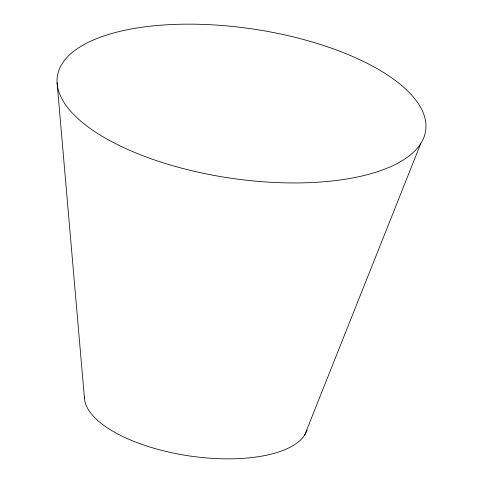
<?xml version="1.0" encoding="UTF-8"?>
<svg xmlns="http://www.w3.org/2000/svg" width="483" height="483" viewBox="0 0 483 483"><rect width="100%" height="100%" fill="white"/><g stroke="black" fill="none" stroke-linecap="round" stroke-linejoin="round"><path stroke-width="0.72" d="M304.719 434.966L420.778 143.523A186.136 75.408 8.4 0 0 189.493 24.15A186.136 75.408 8.4 0 0 114.236 142.98A186.136 75.408 8.4 0 0 420.778 143.523M57.085 82.702L84.44 398.125M307.013 430.063A112.738 45.674 8.4 0 1 188.781 455.843A112.738 45.674 8.4 0 1 84.41 396.628"/></g></svg>
